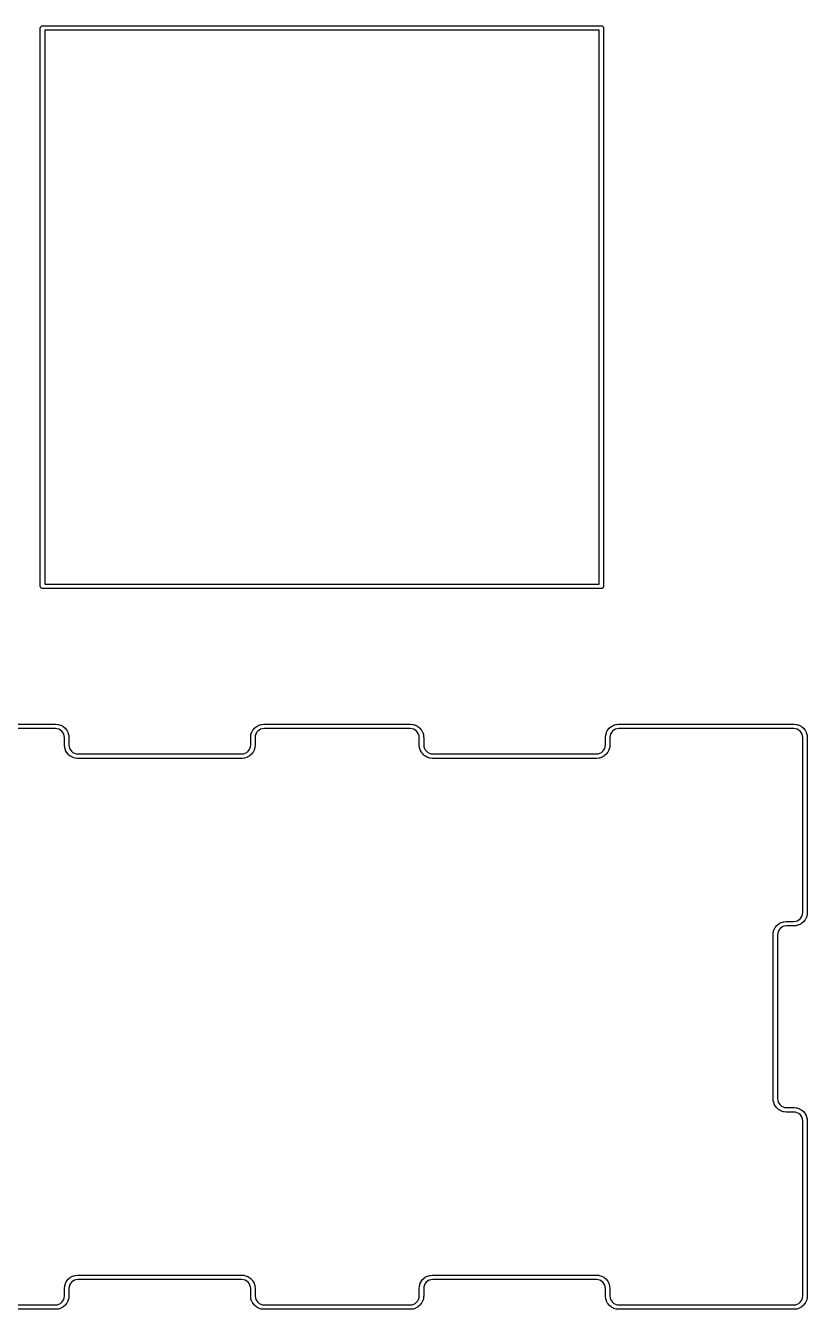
# Model space of a CAD drawing. Extents: x 25 to 394, y -191 to -72.
# Drawn here: x 336.6 to 357.59, y -131.68 to -97.19 of the extents above; entities that cross this region are included whole.
import ezdxf

# ---------------------------------------------------------------- set-up
doc = ezdxf.new("R2010")
doc.units = 0
doc.layers.add('BLACK', color=7, linetype='CONTINUOUS')

msp = doc.modelspace()

# ---------------------------------------------------------------- linework, layer by layer
at = {"layer": 'BLACK', "linetype": 'CONTINUOUS'}
for p, q in [((336.995, -97.2541), (336.996, -97.2423)), ((336.996, -97.2423), (337, -97.231)), ((337, -97.231), (337.005, -97.2206)), ((337.005, -97.2206), (337.013, -97.2114)), ((337.013, -97.2114), (337.022, -97.2039)), ((337.022, -97.2039), (337.032, -97.1984)), ((337.032, -97.1984), (337.044, -97.1949)), ((337.044, -97.1949), (337.053, -97.1941)), ((337.053, -97.1941), (337.055, -97.1938)), ((337.055, -97.1938), (337.058, -97.1941)), ((337.058, -97.1941), (352.054, -97.1941)), ((352.054, -97.1941), (352.057, -97.1938)), ((352.057, -97.1938), (352.06, -97.1941)), ((352.06, -97.1941), (352.06, -97.1941)), ((352.06, -97.1941), (352.068, -97.1949)), ((352.068, -97.1949), (352.08, -97.1984)), ((352.08, -97.1984), (352.09, -97.2039)), ((352.09, -97.2039), (352.099, -97.2114)), ((352.099, -97.2114), (352.107, -97.2206)), ((352.107, -97.2206), (352.112, -97.231)), ((352.112, -97.231), (352.116, -97.2423)), ((352.116, -97.2423), (352.117, -97.2541)), ((336.995, -97.257), (336.995, -97.2541)), ((336.995, -112.252), (336.995, -97.257)), ((337.115, -97.3141), (337.115, -112.195)), ((351.997, -97.3141), (337.115, -97.3141)), ((351.997, -112.195), (351.997, -97.3141)), ((352.117, -97.2541), (352.117, -97.257)), ((352.117, -97.257), (352.117, -112.252)), ((336.995, -112.255), (336.995, -112.252)), ((336.996, -112.267), (336.995, -112.255)), ((337, -112.278), (336.996, -112.267)), ((337.005, -112.289), (337, -112.278)), ((337.013, -112.298), (337.005, -112.289)), ((337.022, -112.305), (337.013, -112.298)), ((337.032, -112.311), (337.022, -112.305)), ((337.044, -112.314), (337.032, -112.311)), ((337.053, -112.315), (337.044, -112.314)), ((337.055, -112.316), (337.053, -112.315)), ((337.053, -112.315), (337.053, -112.315)), ((337.058, -112.315), (337.055, -112.316)), ((352.054, -112.315), (337.058, -112.315)), ((337.115, -112.195), (351.997, -112.195)), ((352.057, -112.316), (352.054, -112.315)), ((352.068, -112.314), (352.057, -112.316)), ((352.08, -112.311), (352.068, -112.314)), ((352.09, -112.305), (352.08, -112.311)), ((352.099, -112.298), (352.09, -112.305)), ((352.107, -112.289), (352.099, -112.298)), ((352.112, -112.278), (352.107, -112.289)), ((352.116, -112.267), (352.112, -112.278)), ((352.117, -112.258), (352.116, -112.267)), ((352.117, -112.252), (352.117, -112.255)), ((352.117, -112.255), (352.117, -112.258)), ((333.475, -115.957), (337.405, -115.957)), ((337.4, -116.077), (333.479, -116.077)), ((337.449, -116.082), (337.4, -116.077)), ((337.405, -115.957), (337.408, -115.958)), ((337.408, -115.958), (337.408, -115.958)), ((337.408, -115.958), (337.467, -115.963)), ((337.494, -116.096), (337.449, -116.082)), ((337.467, -115.963), (337.467, -115.963)), ((337.467, -115.963), (337.473, -115.965)), ((337.473, -115.965), (337.478, -115.966)), ((337.478, -115.966), (337.534, -115.983)), ((337.535, -116.118), (337.494, -116.096)), ((337.534, -115.983), (337.535, -115.983)), ((337.535, -115.983), (337.54, -115.985)), ((337.571, -116.147), (337.535, -116.118)), ((337.54, -115.985), (337.545, -115.987)), ((337.545, -115.987), (337.597, -116.015)), ((337.601, -116.183), (337.571, -116.147)), ((337.597, -116.015), (337.597, -116.015)), ((337.597, -116.015), (337.597, -116.015)), ((337.597, -116.015), (337.602, -116.018)), ((337.624, -116.224), (337.601, -116.183)), ((337.602, -116.018), (337.606, -116.021)), ((337.606, -116.021), (337.652, -116.058)), ((337.652, -116.058), (337.652, -116.059)), ((337.652, -116.059), (337.656, -116.062)), ((337.656, -116.062), (337.66, -116.066)), ((337.66, -116.066), (337.697, -116.111)), ((337.697, -116.111), (337.698, -116.112)), ((337.698, -116.112), (337.701, -116.117)), ((337.701, -116.117), (337.704, -116.121)), ((337.704, -116.121), (337.732, -116.173)), ((337.732, -116.173), (337.732, -116.173)), ((337.732, -116.173), (337.734, -116.178)), ((337.734, -116.178), (337.736, -116.183)), ((337.736, -116.183), (337.754, -116.239)), ((342.651, -116.242), (342.668, -116.186)), ((342.668, -116.185), (342.67, -116.18)), ((342.668, -116.186), (342.668, -116.185)), ((342.67, -116.18), (342.672, -116.175)), ((342.672, -116.175), (342.7, -116.123)), ((342.7, -116.122), (342.703, -116.118)), ((342.7, -116.123), (342.7, -116.122)), ((342.703, -116.118), (342.706, -116.113)), ((342.706, -116.113), (342.743, -116.068)), ((342.743, -116.068), (342.744, -116.067)), ((342.744, -116.067), (342.748, -116.064)), ((342.748, -116.064), (342.751, -116.06)), ((342.751, -116.06), (342.797, -116.022)), ((342.803, -116.185), (342.781, -116.226)), ((342.797, -116.022), (342.802, -116.019)), ((342.797, -116.022), (342.797, -116.022)), ((342.802, -116.019), (342.806, -116.016)), ((342.832, -116.148), (342.803, -116.185)), ((342.806, -116.016), (342.858, -115.988)), ((342.868, -116.119), (342.832, -116.148)), ((342.858, -115.988), (342.863, -115.986)), ((342.858, -115.988), (342.858, -115.988)), ((342.863, -115.986), (342.869, -115.984)), ((342.91, -116.096), (342.868, -116.119)), ((342.869, -115.984), (342.924, -115.966)), ((342.954, -116.083), (342.91, -116.096)), ((342.924, -115.966), (342.925, -115.966)), ((342.925, -115.966), (342.931, -115.965)), ((342.931, -115.965), (342.936, -115.964)), ((342.936, -115.964), (342.994, -115.958)), ((343.004, -116.077), (342.954, -116.083)), ((342.994, -115.958), (342.995, -115.958)), ((342.995, -115.958), (342.997, -115.958)), ((342.997, -115.958), (343, -115.957)), ((343, -115.957), (346.93, -115.957)), ((346.925, -116.077), (343.004, -116.077)), ((346.974, -116.082), (346.925, -116.077)), ((346.93, -115.957), (346.933, -115.958)), ((346.933, -115.958), (346.933, -115.958)), ((346.933, -115.958), (346.992, -115.963)), ((347.019, -116.096), (346.974, -116.082)), ((346.992, -115.963), (346.992, -115.963)), ((346.992, -115.963), (346.998, -115.965)), ((346.998, -115.965), (347.003, -115.966)), ((347.003, -115.966), (347.059, -115.983)), ((347.06, -116.118), (347.019, -116.096)), ((347.059, -115.983), (347.06, -115.983)), ((347.06, -115.983), (347.065, -115.985)), ((347.096, -116.147), (347.06, -116.118)), ((347.065, -115.985), (347.07, -115.987)), ((347.07, -115.987), (347.122, -116.015)), ((347.126, -116.183), (347.096, -116.147)), ((347.122, -116.015), (347.122, -116.015)), ((347.122, -116.015), (347.122, -116.015)), ((347.122, -116.015), (347.127, -116.018)), ((347.149, -116.224), (347.126, -116.183)), ((347.127, -116.018), (347.131, -116.021)), ((347.131, -116.021), (347.177, -116.058)), ((347.177, -116.058), (347.177, -116.059)), ((347.177, -116.059), (347.181, -116.062)), ((347.181, -116.062), (347.185, -116.066)), ((347.185, -116.066), (347.222, -116.111)), ((347.222, -116.111), (347.223, -116.112)), ((347.223, -116.112), (347.226, -116.117)), ((347.226, -116.117), (347.229, -116.121)), ((347.229, -116.121), (347.257, -116.173)), ((347.257, -116.173), (347.257, -116.173)), ((347.257, -116.173), (347.259, -116.178)), ((347.259, -116.178), (347.261, -116.183)), ((347.261, -116.183), (347.279, -116.239)), ((352.176, -116.242), (352.193, -116.186)), ((352.193, -116.185), (352.195, -116.18)), ((352.193, -116.186), (352.193, -116.185)), ((352.195, -116.18), (352.197, -116.175)), ((352.197, -116.175), (352.225, -116.123)), ((352.225, -116.122), (352.228, -116.118)), ((352.225, -116.123), (352.225, -116.122)), ((352.228, -116.118), (352.231, -116.113)), ((352.231, -116.113), (352.268, -116.068)), ((352.268, -116.068), (352.269, -116.067)), ((352.269, -116.067), (352.273, -116.064)), ((352.273, -116.064), (352.276, -116.06)), ((352.276, -116.06), (352.322, -116.022)), ((352.328, -116.185), (352.306, -116.226)), ((352.322, -116.022), (352.327, -116.019)), ((352.322, -116.022), (352.322, -116.022)), ((352.327, -116.019), (352.331, -116.016)), ((352.357, -116.148), (352.328, -116.185)), ((352.331, -116.016), (352.383, -115.988)), ((352.393, -116.119), (352.357, -116.148)), ((352.383, -115.988), (352.388, -115.986)), ((352.383, -115.988), (352.383, -115.988)), ((352.388, -115.986), (352.394, -115.984)), ((352.435, -116.096), (352.393, -116.119)), ((352.394, -115.984), (352.449, -115.966)), ((352.479, -116.083), (352.435, -116.096)), ((352.449, -115.966), (352.45, -115.966)), ((352.45, -115.966), (352.456, -115.965)), ((352.456, -115.965), (352.461, -115.964)), ((352.461, -115.964), (352.519, -115.958)), ((352.529, -116.077), (352.479, -116.083)), ((352.519, -115.958), (352.52, -115.958)), ((352.52, -115.958), (352.522, -115.958)), ((352.522, -115.958), (352.525, -115.957)), ((352.525, -115.957), (357.23, -115.957)), ((357.225, -116.077), (352.529, -116.077)), ((357.274, -116.082), (357.225, -116.077)), ((357.23, -115.957), (357.233, -115.958)), ((357.233, -115.958), (357.233, -115.958)), ((357.233, -115.958), (357.292, -115.963)), ((357.319, -116.096), (357.274, -116.082)), ((357.292, -115.963), (357.292, -115.963)), ((357.292, -115.963), (357.298, -115.965)), ((357.298, -115.965), (357.303, -115.966)), ((357.303, -115.966), (357.359, -115.983)), ((357.36, -116.118), (357.319, -116.096)), ((357.359, -115.983), (357.36, -115.983)), ((357.36, -115.983), (357.365, -115.985)), ((357.396, -116.147), (357.36, -116.118)), ((357.365, -115.985), (357.37, -115.987)), ((357.37, -115.987), (357.422, -116.015)), ((357.426, -116.183), (357.396, -116.147)), ((357.422, -116.015), (357.422, -116.015)), ((357.422, -116.015), (357.422, -116.015)), ((357.422, -116.015), (357.427, -116.018)), ((357.449, -116.224), (357.426, -116.183)), ((357.427, -116.018), (357.431, -116.021)), ((357.431, -116.021), (357.477, -116.058)), ((357.477, -116.058), (357.477, -116.059)), ((357.477, -116.059), (357.481, -116.062)), ((357.481, -116.062), (357.485, -116.066)), ((357.485, -116.066), (357.522, -116.111)), ((357.522, -116.111), (357.523, -116.112)), ((357.523, -116.112), (357.526, -116.117)), ((357.526, -116.117), (357.529, -116.121)), ((357.529, -116.121), (357.557, -116.173)), ((357.557, -116.173), (357.557, -116.173)), ((357.557, -116.173), (357.559, -116.178)), ((357.559, -116.178), (357.561, -116.183)), ((357.561, -116.183), (357.579, -116.239)), ((337.637, -116.269), (337.624, -116.224)), ((337.643, -116.318), (337.637, -116.269)), ((337.643, -116.517), (337.643, -116.318)), ((337.643, -116.518), (337.643, -116.517)), ((337.643, -116.52), (337.643, -116.518)), ((337.643, -116.518), (337.643, -116.518)), ((337.643, -116.523), (337.643, -116.52)), ((337.643, -116.525), (337.643, -116.523)), ((337.643, -116.526), (337.643, -116.525)), ((337.649, -116.584), (337.643, -116.526)), ((337.754, -116.239), (337.754, -116.24)), ((337.754, -116.24), (337.755, -116.245)), ((337.755, -116.245), (337.756, -116.251)), ((337.756, -116.251), (337.762, -116.309)), ((337.762, -116.309), (337.762, -116.31)), ((337.762, -116.31), (337.762, -116.312)), ((337.762, -116.312), (337.763, -116.314)), ((337.763, -116.314), (337.763, -116.516)), ((337.763, -116.516), (337.768, -116.566)), ((342.638, -116.564), (342.643, -116.514)), ((342.643, -116.312), (342.649, -116.253)), ((342.643, -116.314), (342.643, -116.312)), ((342.643, -116.312), (342.643, -116.312)), ((342.643, -116.514), (342.643, -116.314)), ((342.649, -116.252), (342.65, -116.247)), ((342.649, -116.253), (342.649, -116.252)), ((342.65, -116.247), (342.651, -116.242)), ((342.762, -116.523), (342.757, -116.582)), ((342.763, -116.52), (342.762, -116.523)), ((342.762, -116.523), (342.762, -116.523)), ((342.767, -116.271), (342.763, -116.32)), ((342.763, -116.32), (342.763, -116.52)), ((342.781, -116.226), (342.767, -116.271)), ((347.162, -116.269), (347.149, -116.224)), ((347.168, -116.318), (347.162, -116.269)), ((347.168, -116.517), (347.168, -116.318)), ((347.168, -116.518), (347.168, -116.517)), ((347.168, -116.52), (347.168, -116.518)), ((347.168, -116.518), (347.168, -116.518)), ((347.168, -116.523), (347.168, -116.52)), ((347.168, -116.525), (347.168, -116.523)), ((347.168, -116.526), (347.168, -116.525)), ((347.174, -116.584), (347.168, -116.526)), ((347.279, -116.239), (347.279, -116.24)), ((347.279, -116.24), (347.28, -116.245)), ((347.28, -116.245), (347.281, -116.251)), ((347.281, -116.251), (347.287, -116.309)), ((347.287, -116.309), (347.287, -116.31)), ((347.287, -116.31), (347.287, -116.312)), ((347.287, -116.312), (347.288, -116.314)), ((347.288, -116.314), (347.288, -116.516)), ((347.288, -116.516), (347.293, -116.566)), ((352.163, -116.564), (352.168, -116.514)), ((352.168, -116.312), (352.174, -116.253)), ((352.168, -116.314), (352.168, -116.312)), ((352.168, -116.312), (352.168, -116.312)), ((352.168, -116.514), (352.168, -116.314)), ((352.174, -116.252), (352.175, -116.247)), ((352.174, -116.253), (352.174, -116.252)), ((352.175, -116.247), (352.176, -116.242)), ((352.287, -116.523), (352.282, -116.582)), ((352.288, -116.52), (352.287, -116.523)), ((352.287, -116.523), (352.287, -116.523)), ((352.292, -116.271), (352.288, -116.32)), ((352.288, -116.32), (352.288, -116.52)), ((352.306, -116.226), (352.292, -116.271)), ((357.462, -116.269), (357.449, -116.224)), ((357.468, -116.319), (357.462, -116.269)), ((357.468, -118.12), (357.468, -116.319)), ((357.579, -116.239), (357.579, -116.24)), ((357.579, -116.24), (357.58, -116.245)), ((357.58, -116.245), (357.581, -116.251)), ((357.581, -116.251), (357.587, -116.309)), ((357.587, -116.309), (357.587, -116.31)), ((357.587, -116.31), (357.587, -116.312)), ((357.587, -116.312), (357.588, -116.314)), ((357.588, -116.314), (357.588, -121.02)), ((337.65, -116.589), (337.649, -116.584)), ((337.651, -116.595), (337.65, -116.589)), ((337.669, -116.651), (337.651, -116.595)), ((337.651, -116.595), (337.651, -116.595)), ((337.671, -116.656), (337.669, -116.651)), ((337.673, -116.661), (337.671, -116.656)), ((337.673, -116.662), (337.673, -116.661)), ((337.701, -116.714), (337.673, -116.662)), ((337.704, -116.718), (337.701, -116.714)), ((337.707, -116.723), (337.704, -116.718)), ((337.708, -116.723), (337.707, -116.723)), ((337.745, -116.768), (337.708, -116.723)), ((337.749, -116.772), (337.745, -116.768)), ((337.753, -116.776), (337.749, -116.772)), ((337.753, -116.777), (337.753, -116.776)), ((337.799, -116.814), (337.753, -116.777)), ((337.768, -116.566), (337.782, -116.61)), ((337.782, -116.61), (337.804, -116.651)), ((337.803, -116.817), (337.799, -116.814)), ((337.808, -116.82), (337.803, -116.817)), ((337.804, -116.651), (337.834, -116.687)), ((337.86, -116.848), (337.808, -116.82)), ((337.808, -116.82), (337.808, -116.82)), ((337.834, -116.687), (337.87, -116.717)), ((337.865, -116.85), (337.86, -116.848)), ((337.87, -116.852), (337.865, -116.85)), ((337.87, -116.717), (337.911, -116.739)), ((337.871, -116.852), (337.87, -116.852)), ((337.927, -116.869), (337.871, -116.852)), ((337.911, -116.739), (337.956, -116.753)), ((337.932, -116.87), (337.927, -116.869)), ((337.938, -116.871), (337.932, -116.87)), ((337.997, -116.877), (337.938, -116.871)), ((337.938, -116.871), (337.938, -116.871)), ((337.956, -116.753), (338.005, -116.757)), ((338, -116.877), (337.997, -116.877)), ((337.997, -116.877), (337.997, -116.877)), ((342.405, -116.877), (338, -116.877)), ((338.005, -116.757), (342.401, -116.757)), ((342.401, -116.757), (342.451, -116.752)), ((342.408, -116.877), (342.405, -116.877)), ((342.41, -116.877), (342.408, -116.877)), ((342.411, -116.877), (342.41, -116.877)), ((342.469, -116.871), (342.411, -116.877)), ((342.451, -116.752), (342.495, -116.738)), ((342.474, -116.87), (342.469, -116.871)), ((342.48, -116.869), (342.474, -116.87)), ((342.481, -116.869), (342.48, -116.869)), ((342.537, -116.851), (342.481, -116.869)), ((342.495, -116.738), (342.537, -116.716)), ((342.537, -116.716), (342.573, -116.686)), ((342.542, -116.849), (342.537, -116.851)), ((342.547, -116.847), (342.542, -116.849)), ((342.599, -116.819), (342.547, -116.847)), ((342.547, -116.847), (342.547, -116.847)), ((342.573, -116.686), (342.602, -116.65)), ((342.603, -116.816), (342.599, -116.819)), ((342.602, -116.65), (342.624, -116.609)), ((342.608, -116.813), (342.603, -116.816)), ((342.609, -116.812), (342.608, -116.813)), ((342.654, -116.775), (342.609, -116.812)), ((342.624, -116.609), (342.638, -116.564)), ((342.657, -116.771), (342.654, -116.775)), ((342.661, -116.767), (342.657, -116.771)), ((342.662, -116.767), (342.661, -116.767)), ((342.699, -116.721), (342.662, -116.767)), ((342.702, -116.717), (342.699, -116.721)), ((342.705, -116.712), (342.702, -116.717)), ((342.733, -116.66), (342.705, -116.712)), ((342.705, -116.712), (342.705, -116.712)), ((342.735, -116.655), (342.733, -116.66)), ((342.737, -116.65), (342.735, -116.655)), ((342.754, -116.593), (342.737, -116.649)), ((342.737, -116.649), (342.737, -116.65)), ((342.755, -116.588), (342.754, -116.593)), ((342.756, -116.582), (342.755, -116.588)), ((342.757, -116.582), (342.756, -116.582)), ((347.175, -116.589), (347.174, -116.584)), ((347.176, -116.595), (347.175, -116.589)), ((347.194, -116.651), (347.176, -116.595)), ((347.176, -116.595), (347.176, -116.595)), ((347.196, -116.656), (347.194, -116.651)), ((347.198, -116.661), (347.196, -116.656)), ((347.198, -116.662), (347.198, -116.661)), ((347.226, -116.714), (347.198, -116.662)), ((347.229, -116.718), (347.226, -116.714)), ((347.232, -116.723), (347.229, -116.718)), ((347.233, -116.723), (347.232, -116.723)), ((347.27, -116.768), (347.233, -116.723)), ((347.274, -116.772), (347.27, -116.768)), ((347.278, -116.776), (347.274, -116.772)), ((347.278, -116.777), (347.278, -116.776)), ((347.324, -116.814), (347.278, -116.777)), ((347.293, -116.566), (347.307, -116.61)), ((347.307, -116.61), (347.329, -116.651)), ((347.328, -116.817), (347.324, -116.814)), ((347.333, -116.82), (347.328, -116.817)), ((347.329, -116.651), (347.359, -116.687)), ((347.385, -116.848), (347.333, -116.82)), ((347.333, -116.82), (347.333, -116.82)), ((347.359, -116.687), (347.395, -116.717)), ((347.39, -116.85), (347.385, -116.848)), ((347.395, -116.852), (347.39, -116.85)), ((347.395, -116.717), (347.436, -116.739)), ((347.396, -116.852), (347.395, -116.852)), ((347.452, -116.869), (347.396, -116.852)), ((347.436, -116.739), (347.481, -116.753)), ((347.457, -116.87), (347.452, -116.869)), ((347.463, -116.871), (347.457, -116.87)), ((347.522, -116.877), (347.463, -116.871)), ((347.463, -116.871), (347.463, -116.871)), ((347.481, -116.753), (347.53, -116.757)), ((347.525, -116.877), (347.522, -116.877)), ((347.522, -116.877), (347.522, -116.877)), ((351.93, -116.877), (347.525, -116.877)), ((347.53, -116.757), (351.926, -116.757)), ((351.926, -116.757), (351.976, -116.752)), ((351.933, -116.877), (351.93, -116.877)), ((351.935, -116.877), (351.933, -116.877)), ((351.936, -116.877), (351.935, -116.877)), ((351.994, -116.871), (351.936, -116.877)), ((351.976, -116.752), (352.02, -116.738)), ((351.999, -116.87), (351.994, -116.871)), ((352.005, -116.869), (351.999, -116.87)), ((352.006, -116.869), (352.005, -116.869)), ((352.062, -116.851), (352.006, -116.869)), ((352.02, -116.738), (352.062, -116.716)), ((352.062, -116.716), (352.098, -116.686)), ((352.067, -116.849), (352.062, -116.851)), ((352.072, -116.847), (352.067, -116.849)), ((352.124, -116.819), (352.072, -116.847)), ((352.072, -116.847), (352.072, -116.847)), ((352.098, -116.686), (352.127, -116.65)), ((352.128, -116.816), (352.124, -116.819)), ((352.127, -116.65), (352.149, -116.609)), ((352.133, -116.813), (352.128, -116.816)), ((352.134, -116.812), (352.133, -116.813)), ((352.179, -116.775), (352.134, -116.812)), ((352.149, -116.609), (352.163, -116.564)), ((352.182, -116.771), (352.179, -116.775)), ((352.186, -116.767), (352.182, -116.771)), ((352.187, -116.767), (352.186, -116.767)), ((352.224, -116.721), (352.187, -116.767)), ((352.227, -116.717), (352.224, -116.721)), ((352.23, -116.712), (352.227, -116.717)), ((352.258, -116.66), (352.23, -116.712)), ((352.23, -116.712), (352.23, -116.712)), ((352.26, -116.655), (352.258, -116.66)), ((352.262, -116.65), (352.26, -116.655)), ((352.279, -116.593), (352.262, -116.649)), ((352.262, -116.649), (352.262, -116.65)), ((352.28, -116.588), (352.279, -116.593)), ((352.281, -116.582), (352.28, -116.588)), ((352.282, -116.582), (352.281, -116.582)), ((357.468, -121.014), (357.468, -118.12)), ((357.468, -118.12), (357.468, -118.12)), ((357.463, -121.064), (357.468, -121.014)), ((357.587, -121.023), (357.582, -121.082)), ((357.588, -121.02), (357.587, -121.023)), ((357.587, -121.023), (357.587, -121.023)), ((356.731, -121.413), (356.768, -121.368)), ((356.768, -121.368), (356.769, -121.367)), ((356.769, -121.367), (356.773, -121.364)), ((356.773, -121.364), (356.776, -121.36)), ((356.776, -121.36), (356.822, -121.322)), ((356.822, -121.322), (356.827, -121.319)), ((356.822, -121.322), (356.822, -121.322)), ((356.827, -121.319), (356.831, -121.316)), ((356.831, -121.316), (356.883, -121.288)), ((356.883, -121.288), (356.888, -121.286)), ((356.883, -121.288), (356.883, -121.288)), ((356.888, -121.286), (356.894, -121.284)), ((356.894, -121.284), (356.949, -121.266)), ((356.949, -121.266), (356.95, -121.266)), ((356.95, -121.266), (356.956, -121.265)), ((356.956, -121.265), (356.961, -121.264)), ((356.961, -121.264), (357.019, -121.258)), ((357.029, -121.377), (356.979, -121.383)), ((357.019, -121.258), (357.02, -121.258)), ((357.02, -121.258), (357.022, -121.258)), ((357.022, -121.258), (357.025, -121.257)), ((357.025, -121.257), (357.226, -121.257)), ((357.23, -121.377), (357.029, -121.377)), ((357.226, -121.257), (357.276, -121.252)), ((357.233, -121.377), (357.23, -121.377)), ((357.235, -121.377), (357.233, -121.377)), ((357.236, -121.377), (357.235, -121.377)), ((357.294, -121.371), (357.236, -121.377)), ((357.276, -121.252), (357.32, -121.238)), ((357.299, -121.37), (357.294, -121.371)), ((357.305, -121.369), (357.299, -121.37)), ((357.306, -121.369), (357.305, -121.369)), ((357.362, -121.351), (357.306, -121.369)), ((357.32, -121.238), (357.362, -121.216)), ((357.362, -121.216), (357.398, -121.186)), ((357.367, -121.349), (357.362, -121.351)), ((357.372, -121.347), (357.367, -121.349)), ((357.424, -121.319), (357.372, -121.347)), ((357.372, -121.347), (357.372, -121.347)), ((357.398, -121.186), (357.427, -121.15)), ((357.428, -121.316), (357.424, -121.319)), ((357.427, -121.15), (357.449, -121.109)), ((357.433, -121.313), (357.428, -121.316)), ((357.434, -121.312), (357.433, -121.313)), ((357.479, -121.275), (357.434, -121.312)), ((357.449, -121.109), (357.463, -121.064)), ((357.482, -121.271), (357.479, -121.275)), ((357.486, -121.267), (357.482, -121.271)), ((357.487, -121.267), (357.486, -121.267)), ((357.524, -121.221), (357.487, -121.267)), ((357.527, -121.217), (357.524, -121.221)), ((357.53, -121.212), (357.527, -121.217)), ((357.558, -121.16), (357.53, -121.212)), ((357.53, -121.212), (357.53, -121.212)), ((357.56, -121.155), (357.558, -121.16)), ((357.562, -121.15), (357.56, -121.155)), ((357.579, -121.093), (357.562, -121.149)), ((357.562, -121.149), (357.562, -121.15)), ((357.58, -121.088), (357.579, -121.093)), ((357.581, -121.082), (357.58, -121.088)), ((357.582, -121.082), (357.581, -121.082)), ((356.668, -121.612), (356.674, -121.553)), ((356.668, -121.614), (356.668, -121.612)), ((356.668, -121.612), (356.668, -121.612)), ((356.668, -126.017), (356.668, -121.614)), ((356.674, -121.552), (356.675, -121.547)), ((356.674, -121.553), (356.674, -121.552)), ((356.675, -121.547), (356.676, -121.542)), ((356.676, -121.542), (356.693, -121.486)), ((356.693, -121.485), (356.695, -121.48)), ((356.693, -121.486), (356.693, -121.485)), ((356.695, -121.48), (356.697, -121.475)), ((356.697, -121.475), (356.725, -121.423)), ((356.725, -121.422), (356.728, -121.418)), ((356.725, -121.423), (356.725, -121.422)), ((356.728, -121.418), (356.731, -121.413)), ((356.792, -121.571), (356.788, -121.62)), ((356.788, -121.62), (356.788, -126.016)), ((356.806, -121.526), (356.792, -121.571)), ((356.828, -121.485), (356.806, -121.526)), ((356.857, -121.448), (356.828, -121.485)), ((356.893, -121.419), (356.857, -121.448)), ((356.935, -121.396), (356.893, -121.419)), ((356.979, -121.383), (356.935, -121.396)), ((356.668, -126.018), (356.668, -126.017)), ((356.668, -126.02), (356.668, -126.018)), ((356.668, -126.018), (356.668, -126.018)), ((356.668, -126.023), (356.668, -126.02)), ((356.668, -126.025), (356.668, -126.023)), ((356.668, -126.026), (356.668, -126.025)), ((356.674, -126.084), (356.668, -126.026)), ((356.675, -126.089), (356.674, -126.084)), ((356.676, -126.095), (356.675, -126.089)), ((356.694, -126.151), (356.676, -126.095)), ((356.676, -126.095), (356.676, -126.095)), ((356.696, -126.156), (356.694, -126.151)), ((356.698, -126.161), (356.696, -126.156)), ((356.698, -126.162), (356.698, -126.161)), ((356.726, -126.214), (356.698, -126.162)), ((356.788, -126.016), (356.793, -126.066)), ((356.793, -126.066), (356.807, -126.11)), ((356.807, -126.11), (356.829, -126.151)), ((356.829, -126.151), (356.859, -126.187)), ((356.859, -126.187), (356.895, -126.217)), ((356.729, -126.218), (356.726, -126.214)), ((356.732, -126.223), (356.729, -126.218)), ((356.733, -126.223), (356.732, -126.223)), ((356.77, -126.268), (356.733, -126.223)), ((356.774, -126.272), (356.77, -126.268)), ((356.778, -126.276), (356.774, -126.272)), ((356.778, -126.277), (356.778, -126.276)), ((356.824, -126.314), (356.778, -126.277)), ((356.828, -126.317), (356.824, -126.314)), ((356.833, -126.32), (356.828, -126.317)), ((356.885, -126.348), (356.833, -126.32)), ((356.833, -126.32), (356.833, -126.32)), ((356.89, -126.35), (356.885, -126.348)), ((356.895, -126.352), (356.89, -126.35)), ((356.895, -126.217), (356.936, -126.239)), ((356.896, -126.352), (356.895, -126.352)), ((356.952, -126.369), (356.896, -126.352)), ((356.936, -126.239), (356.981, -126.253)), ((356.957, -126.37), (356.952, -126.369)), ((356.963, -126.371), (356.957, -126.37)), ((357.022, -126.377), (356.963, -126.371)), ((356.963, -126.371), (356.963, -126.371)), ((356.981, -126.253), (357.03, -126.257)), ((357.025, -126.377), (357.022, -126.377)), ((357.022, -126.377), (357.022, -126.377)), ((357.225, -126.377), (357.025, -126.377)), ((357.03, -126.257), (357.23, -126.257)), ((357.274, -126.382), (357.225, -126.377)), ((357.23, -126.257), (357.233, -126.258)), ((357.233, -126.258), (357.233, -126.258)), ((357.233, -126.258), (357.292, -126.263)), ((357.319, -126.396), (357.274, -126.382)), ((357.292, -126.263), (357.292, -126.263)), ((357.292, -126.263), (357.298, -126.265)), ((357.298, -126.265), (357.303, -126.266)), ((357.303, -126.266), (357.359, -126.283)), ((357.36, -126.418), (357.319, -126.396)), ((357.359, -126.283), (357.36, -126.283)), ((357.36, -126.283), (357.365, -126.285)), ((357.396, -126.447), (357.36, -126.418)), ((357.365, -126.285), (357.37, -126.287)), ((357.37, -126.287), (357.422, -126.315)), ((357.426, -126.483), (357.396, -126.447)), ((357.422, -126.315), (357.422, -126.315)), ((357.422, -126.315), (357.422, -126.315)), ((357.422, -126.315), (357.427, -126.318)), ((357.449, -126.524), (357.426, -126.483)), ((357.427, -126.318), (357.431, -126.321)), ((357.431, -126.321), (357.477, -126.358)), ((357.462, -126.569), (357.449, -126.524)), ((357.477, -126.358), (357.477, -126.359)), ((357.477, -126.359), (357.481, -126.362)), ((357.481, -126.362), (357.485, -126.366)), ((357.485, -126.366), (357.522, -126.411)), ((357.522, -126.411), (357.523, -126.412)), ((357.523, -126.412), (357.526, -126.417)), ((357.526, -126.417), (357.529, -126.421)), ((357.529, -126.421), (357.557, -126.473)), ((357.557, -126.473), (357.557, -126.473)), ((357.557, -126.473), (357.559, -126.478)), ((357.559, -126.478), (357.561, -126.483)), ((357.561, -126.483), (357.579, -126.539)), ((357.579, -126.539), (357.579, -126.54)), ((357.579, -126.54), (357.58, -126.545)), ((357.58, -126.545), (357.581, -126.551)), ((357.581, -126.551), (357.587, -126.609)), ((357.468, -126.618), (357.462, -126.569)), ((357.468, -129.514), (357.468, -126.618)), ((357.587, -126.609), (357.587, -126.61)), ((357.587, -126.61), (357.587, -126.612)), ((357.587, -126.612), (357.588, -126.614)), ((357.588, -126.614), (357.588, -131.32)), ((357.468, -131.314), (357.468, -129.514)), ((357.468, -129.514), (357.468, -129.514)), ((337.651, -131.042), (337.668, -130.986)), ((337.668, -130.985), (337.67, -130.98)), ((337.668, -130.986), (337.668, -130.985)), ((337.67, -130.98), (337.672, -130.975)), ((337.672, -130.975), (337.7, -130.923)), ((337.7, -130.922), (337.703, -130.918)), ((337.7, -130.923), (337.7, -130.922)), ((337.703, -130.918), (337.706, -130.913)), ((337.706, -130.913), (337.743, -130.868)), ((337.743, -130.868), (337.744, -130.867)), ((337.744, -130.867), (337.748, -130.864)), ((337.748, -130.864), (337.751, -130.86)), ((337.751, -130.86), (337.797, -130.822)), ((337.781, -131.026), (337.767, -131.071)), ((337.803, -130.985), (337.781, -131.026)), ((337.797, -130.822), (337.802, -130.819)), ((337.797, -130.822), (337.797, -130.822)), ((337.802, -130.819), (337.806, -130.816)), ((337.832, -130.948), (337.803, -130.985)), ((337.806, -130.816), (337.858, -130.788)), ((337.868, -130.919), (337.832, -130.948)), ((337.858, -130.788), (337.863, -130.786)), ((337.858, -130.788), (337.858, -130.788)), ((337.863, -130.786), (337.869, -130.784)), ((337.91, -130.896), (337.868, -130.919)), ((337.869, -130.784), (337.924, -130.766)), ((337.954, -130.883), (337.91, -130.896)), ((337.924, -130.766), (337.925, -130.766)), ((337.925, -130.766), (337.931, -130.765)), ((337.931, -130.765), (337.936, -130.764)), ((337.936, -130.764), (337.994, -130.758)), ((338.004, -130.877), (337.954, -130.883)), ((337.994, -130.758), (337.995, -130.758)), ((337.995, -130.758), (337.997, -130.758)), ((337.997, -130.758), (338, -130.757)), ((338, -130.757), (342.405, -130.757)), ((342.4, -130.877), (338.004, -130.877)), ((342.449, -130.882), (342.4, -130.877)), ((342.405, -130.757), (342.408, -130.758)), ((342.408, -130.758), (342.408, -130.758)), ((342.408, -130.758), (342.467, -130.763)), ((342.494, -130.896), (342.449, -130.882)), ((342.467, -130.763), (342.467, -130.763)), ((342.467, -130.763), (342.473, -130.765)), ((342.473, -130.765), (342.478, -130.766)), ((342.478, -130.766), (342.534, -130.783)), ((342.535, -130.918), (342.494, -130.896)), ((342.534, -130.783), (342.535, -130.783)), ((342.535, -130.783), (342.54, -130.785)), ((342.571, -130.947), (342.535, -130.918)), ((342.54, -130.785), (342.545, -130.787)), ((342.545, -130.787), (342.597, -130.815)), ((342.601, -130.983), (342.571, -130.947)), ((342.597, -130.815), (342.597, -130.815)), ((342.597, -130.815), (342.597, -130.815)), ((342.597, -130.815), (342.602, -130.818)), ((342.624, -131.024), (342.601, -130.983)), ((342.602, -130.818), (342.606, -130.821)), ((342.606, -130.821), (342.652, -130.858)), ((342.637, -131.069), (342.624, -131.024)), ((342.652, -130.858), (342.652, -130.859)), ((342.652, -130.859), (342.656, -130.862)), ((342.656, -130.862), (342.66, -130.866)), ((342.66, -130.866), (342.697, -130.911)), ((342.697, -130.911), (342.698, -130.912)), ((342.698, -130.912), (342.701, -130.917)), ((342.701, -130.917), (342.704, -130.921)), ((342.704, -130.921), (342.732, -130.973)), ((342.732, -130.973), (342.732, -130.973)), ((342.732, -130.973), (342.734, -130.978)), ((342.734, -130.978), (342.736, -130.983)), ((342.736, -130.983), (342.754, -131.039)), ((347.176, -131.042), (347.193, -130.986)), ((347.193, -130.985), (347.195, -130.98)), ((347.193, -130.986), (347.193, -130.985)), ((347.195, -130.98), (347.197, -130.975)), ((347.197, -130.975), (347.225, -130.923)), ((347.225, -130.922), (347.228, -130.918)), ((347.225, -130.923), (347.225, -130.922)), ((347.228, -130.918), (347.231, -130.913)), ((347.231, -130.913), (347.268, -130.868)), ((347.268, -130.868), (347.269, -130.867)), ((347.269, -130.867), (347.273, -130.864)), ((347.273, -130.864), (347.276, -130.86)), ((347.276, -130.86), (347.322, -130.822)), ((347.306, -131.026), (347.292, -131.071)), ((347.328, -130.985), (347.306, -131.026)), ((347.322, -130.822), (347.327, -130.819)), ((347.322, -130.822), (347.322, -130.822)), ((347.327, -130.819), (347.331, -130.816)), ((347.357, -130.948), (347.328, -130.985)), ((347.331, -130.816), (347.383, -130.788)), ((347.393, -130.919), (347.357, -130.948)), ((347.383, -130.788), (347.388, -130.786)), ((347.383, -130.788), (347.383, -130.788)), ((347.388, -130.786), (347.394, -130.784)), ((347.435, -130.896), (347.393, -130.919)), ((347.394, -130.784), (347.449, -130.766)), ((347.479, -130.883), (347.435, -130.896)), ((347.449, -130.766), (347.45, -130.766)), ((347.45, -130.766), (347.456, -130.765)), ((347.456, -130.765), (347.461, -130.764)), ((347.461, -130.764), (347.519, -130.758)), ((347.529, -130.877), (347.479, -130.883)), ((347.519, -130.758), (347.52, -130.758)), ((347.52, -130.758), (347.522, -130.758)), ((347.522, -130.758), (347.525, -130.757)), ((347.525, -130.757), (351.93, -130.757)), ((351.925, -130.877), (347.529, -130.877)), ((351.974, -130.882), (351.925, -130.877)), ((351.93, -130.757), (351.933, -130.758)), ((351.933, -130.758), (351.933, -130.758)), ((351.933, -130.758), (351.992, -130.763)), ((352.019, -130.896), (351.974, -130.882)), ((351.992, -130.763), (351.992, -130.763)), ((351.992, -130.763), (351.998, -130.765)), ((351.998, -130.765), (352.003, -130.766)), ((352.003, -130.766), (352.059, -130.783)), ((352.06, -130.918), (352.019, -130.896)), ((352.059, -130.783), (352.06, -130.783)), ((352.06, -130.783), (352.065, -130.785)), ((352.096, -130.947), (352.06, -130.918)), ((352.065, -130.785), (352.07, -130.787)), ((352.07, -130.787), (352.122, -130.815)), ((352.126, -130.983), (352.096, -130.947)), ((352.122, -130.815), (352.122, -130.815)), ((352.122, -130.815), (352.122, -130.815)), ((352.122, -130.815), (352.127, -130.818)), ((352.149, -131.024), (352.126, -130.983)), ((352.127, -130.818), (352.131, -130.821)), ((352.131, -130.821), (352.177, -130.858)), ((352.162, -131.069), (352.149, -131.024)), ((352.177, -130.858), (352.177, -130.859)), ((352.177, -130.859), (352.181, -130.862)), ((352.181, -130.862), (352.185, -130.866)), ((352.185, -130.866), (352.222, -130.911)), ((352.222, -130.911), (352.223, -130.912)), ((352.223, -130.912), (352.226, -130.917)), ((352.226, -130.917), (352.229, -130.921)), ((352.229, -130.921), (352.257, -130.973)), ((352.257, -130.973), (352.257, -130.973)), ((352.257, -130.973), (352.259, -130.978)), ((352.259, -130.978), (352.261, -130.983)), ((352.261, -130.983), (352.279, -131.039)), ((337.624, -131.409), (337.638, -131.364)), ((337.638, -131.364), (337.643, -131.314)), ((337.643, -131.112), (337.649, -131.053)), ((337.643, -131.114), (337.643, -131.112)), ((337.643, -131.112), (337.643, -131.112)), ((337.643, -131.314), (337.643, -131.114)), ((337.649, -131.052), (337.65, -131.047)), ((337.649, -131.053), (337.649, -131.052)), ((337.65, -131.047), (337.651, -131.042)), ((337.762, -131.323), (337.757, -131.382)), ((337.763, -131.32), (337.762, -131.323)), ((337.762, -131.323), (337.762, -131.323)), ((337.767, -131.071), (337.763, -131.12)), ((337.763, -131.12), (337.763, -131.32)), ((342.643, -131.119), (342.637, -131.069)), ((342.643, -131.32), (342.643, -131.119)), ((342.643, -131.323), (342.643, -131.32)), ((342.643, -131.325), (342.643, -131.323)), ((342.643, -131.326), (342.643, -131.325)), ((342.649, -131.384), (342.643, -131.326)), ((342.754, -131.039), (342.754, -131.04)), ((342.754, -131.04), (342.755, -131.045)), ((342.755, -131.045), (342.756, -131.051)), ((342.756, -131.051), (342.762, -131.109)), ((342.762, -131.109), (342.762, -131.11)), ((342.762, -131.11), (342.762, -131.112)), ((342.762, -131.112), (342.763, -131.114)), ((342.763, -131.114), (342.763, -131.316)), ((342.763, -131.316), (342.768, -131.366)), ((342.768, -131.366), (342.782, -131.41)), ((347.149, -131.409), (347.163, -131.364)), ((347.163, -131.364), (347.168, -131.314)), ((347.168, -131.112), (347.174, -131.053)), ((347.168, -131.114), (347.168, -131.112)), ((347.168, -131.112), (347.168, -131.112)), ((347.168, -131.314), (347.168, -131.114)), ((347.174, -131.052), (347.175, -131.047)), ((347.174, -131.053), (347.174, -131.052)), ((347.175, -131.047), (347.176, -131.042)), ((347.287, -131.323), (347.282, -131.382)), ((347.288, -131.32), (347.287, -131.323)), ((347.287, -131.323), (347.287, -131.323)), ((347.292, -131.071), (347.288, -131.12)), ((347.288, -131.12), (347.288, -131.32)), ((352.168, -131.119), (352.162, -131.069)), ((352.168, -131.32), (352.168, -131.119)), ((352.168, -131.323), (352.168, -131.32)), ((352.168, -131.325), (352.168, -131.323)), ((352.168, -131.326), (352.168, -131.325)), ((352.174, -131.384), (352.168, -131.326)), ((352.279, -131.039), (352.279, -131.04)), ((352.279, -131.04), (352.28, -131.045)), ((352.28, -131.045), (352.281, -131.051)), ((352.281, -131.051), (352.287, -131.109)), ((352.287, -131.109), (352.287, -131.11)), ((352.287, -131.11), (352.287, -131.112)), ((352.287, -131.112), (352.288, -131.114)), ((352.288, -131.114), (352.288, -131.316)), ((352.288, -131.316), (352.293, -131.366)), ((352.293, -131.366), (352.307, -131.41)), ((357.449, -131.409), (357.463, -131.364)), ((357.463, -131.364), (357.468, -131.314)), ((357.587, -131.323), (357.582, -131.382)), ((357.588, -131.32), (357.587, -131.323)), ((357.587, -131.323), (357.587, -131.323)), ((337.405, -131.677), (333.475, -131.677)), ((333.48, -131.557), (337.401, -131.557)), ((337.401, -131.557), (337.451, -131.552)), ((337.408, -131.677), (337.405, -131.677)), ((337.41, -131.677), (337.408, -131.677)), ((337.411, -131.677), (337.41, -131.677)), ((337.469, -131.671), (337.411, -131.677)), ((337.451, -131.552), (337.495, -131.538)), ((337.474, -131.67), (337.469, -131.671)), ((337.48, -131.669), (337.474, -131.67)), ((337.481, -131.669), (337.48, -131.669)), ((337.537, -131.651), (337.481, -131.669)), ((337.495, -131.538), (337.537, -131.516)), ((337.537, -131.516), (337.573, -131.486)), ((337.542, -131.649), (337.537, -131.651)), ((337.547, -131.647), (337.542, -131.649)), ((337.599, -131.619), (337.547, -131.647)), ((337.547, -131.647), (337.547, -131.647)), ((337.573, -131.486), (337.602, -131.45)), ((337.603, -131.616), (337.599, -131.619)), ((337.602, -131.45), (337.624, -131.409)), ((337.608, -131.613), (337.603, -131.616)), ((337.609, -131.612), (337.608, -131.613)), ((337.654, -131.575), (337.609, -131.612)), ((337.657, -131.571), (337.654, -131.575)), ((337.661, -131.567), (337.657, -131.571)), ((337.662, -131.567), (337.661, -131.567)), ((337.699, -131.521), (337.662, -131.567)), ((337.702, -131.517), (337.699, -131.521)), ((337.705, -131.512), (337.702, -131.517)), ((337.733, -131.46), (337.705, -131.512)), ((337.705, -131.512), (337.705, -131.512)), ((337.735, -131.455), (337.733, -131.46)), ((337.737, -131.45), (337.735, -131.455)), ((337.754, -131.393), (337.737, -131.449)), ((337.737, -131.449), (337.737, -131.45)), ((337.755, -131.388), (337.754, -131.393)), ((337.756, -131.382), (337.755, -131.388)), ((337.757, -131.382), (337.756, -131.382)), ((342.65, -131.389), (342.649, -131.384)), ((342.651, -131.395), (342.65, -131.389)), ((342.669, -131.451), (342.651, -131.395)), ((342.651, -131.395), (342.651, -131.395)), ((342.671, -131.456), (342.669, -131.451)), ((342.673, -131.461), (342.671, -131.456)), ((342.673, -131.462), (342.673, -131.461)), ((342.701, -131.514), (342.673, -131.462)), ((342.704, -131.518), (342.701, -131.514)), ((342.707, -131.523), (342.704, -131.518)), ((342.708, -131.523), (342.707, -131.523)), ((342.745, -131.568), (342.708, -131.523)), ((342.749, -131.572), (342.745, -131.568)), ((342.753, -131.576), (342.749, -131.572)), ((342.753, -131.577), (342.753, -131.576)), ((342.799, -131.614), (342.753, -131.577)), ((342.782, -131.41), (342.804, -131.451)), ((342.803, -131.617), (342.799, -131.614)), ((342.808, -131.62), (342.803, -131.617)), ((342.804, -131.451), (342.834, -131.487)), ((342.86, -131.648), (342.808, -131.62)), ((342.808, -131.62), (342.808, -131.62)), ((342.834, -131.487), (342.87, -131.517)), ((342.865, -131.65), (342.86, -131.648)), ((342.87, -131.652), (342.865, -131.65)), ((342.87, -131.517), (342.911, -131.539)), ((342.871, -131.652), (342.87, -131.652)), ((342.927, -131.669), (342.871, -131.652)), ((342.911, -131.539), (342.956, -131.553)), ((342.932, -131.67), (342.927, -131.669)), ((342.938, -131.671), (342.932, -131.67)), ((342.997, -131.677), (342.938, -131.671)), ((342.938, -131.671), (342.938, -131.671)), ((342.956, -131.553), (343.005, -131.557)), ((343, -131.677), (342.997, -131.677)), ((342.997, -131.677), (342.997, -131.677)), ((346.93, -131.677), (343, -131.677)), ((343.005, -131.557), (346.926, -131.557)), ((346.926, -131.557), (346.976, -131.552)), ((346.933, -131.677), (346.93, -131.677)), ((346.935, -131.677), (346.933, -131.677)), ((346.936, -131.677), (346.935, -131.677)), ((346.994, -131.671), (346.936, -131.677)), ((346.976, -131.552), (347.02, -131.538)), ((346.999, -131.67), (346.994, -131.671)), ((347.005, -131.669), (346.999, -131.67)), ((347.006, -131.669), (347.005, -131.669)), ((347.062, -131.651), (347.006, -131.669)), ((347.02, -131.538), (347.062, -131.516)), ((347.062, -131.516), (347.098, -131.486)), ((347.067, -131.649), (347.062, -131.651)), ((347.072, -131.647), (347.067, -131.649)), ((347.124, -131.619), (347.072, -131.647)), ((347.072, -131.647), (347.072, -131.647)), ((347.098, -131.486), (347.127, -131.45)), ((347.128, -131.616), (347.124, -131.619)), ((347.127, -131.45), (347.149, -131.409)), ((347.133, -131.613), (347.128, -131.616)), ((347.134, -131.612), (347.133, -131.613)), ((347.179, -131.575), (347.134, -131.612)), ((347.182, -131.571), (347.179, -131.575)), ((347.186, -131.567), (347.182, -131.571)), ((347.187, -131.567), (347.186, -131.567)), ((347.224, -131.521), (347.187, -131.567)), ((347.227, -131.517), (347.224, -131.521)), ((347.23, -131.512), (347.227, -131.517)), ((347.258, -131.46), (347.23, -131.512)), ((347.23, -131.512), (347.23, -131.512)), ((347.26, -131.455), (347.258, -131.46)), ((347.262, -131.45), (347.26, -131.455)), ((347.279, -131.393), (347.262, -131.449)), ((347.262, -131.449), (347.262, -131.45)), ((347.28, -131.388), (347.279, -131.393)), ((347.281, -131.382), (347.28, -131.388)), ((347.282, -131.382), (347.281, -131.382)), ((352.175, -131.389), (352.174, -131.384)), ((352.176, -131.395), (352.175, -131.389)), ((352.194, -131.451), (352.176, -131.395)), ((352.176, -131.395), (352.176, -131.395)), ((352.196, -131.456), (352.194, -131.451)), ((352.198, -131.461), (352.196, -131.456)), ((352.198, -131.462), (352.198, -131.461)), ((352.226, -131.514), (352.198, -131.462)), ((352.229, -131.518), (352.226, -131.514)), ((352.232, -131.523), (352.229, -131.518)), ((352.233, -131.523), (352.232, -131.523)), ((352.27, -131.568), (352.233, -131.523)), ((352.274, -131.572), (352.27, -131.568)), ((352.278, -131.576), (352.274, -131.572)), ((352.278, -131.577), (352.278, -131.576)), ((352.324, -131.614), (352.278, -131.577)), ((352.307, -131.41), (352.329, -131.451)), ((352.328, -131.617), (352.324, -131.614)), ((352.333, -131.62), (352.328, -131.617)), ((352.329, -131.451), (352.359, -131.487)), ((352.385, -131.648), (352.333, -131.62)), ((352.333, -131.62), (352.333, -131.62)), ((352.359, -131.487), (352.395, -131.517)), ((352.39, -131.65), (352.385, -131.648)), ((352.395, -131.652), (352.39, -131.65)), ((352.395, -131.517), (352.436, -131.539)), ((352.396, -131.652), (352.395, -131.652)), ((352.452, -131.669), (352.396, -131.652)), ((352.436, -131.539), (352.481, -131.553)), ((352.457, -131.67), (352.452, -131.669)), ((352.463, -131.671), (352.457, -131.67)), ((352.522, -131.677), (352.463, -131.671)), ((352.463, -131.671), (352.463, -131.671)), ((352.481, -131.553), (352.53, -131.557)), ((352.525, -131.677), (352.522, -131.677)), ((352.522, -131.677), (352.522, -131.677)), ((357.23, -131.677), (352.525, -131.677)), ((352.53, -131.557), (357.226, -131.557)), ((357.226, -131.557), (357.276, -131.552)), ((357.233, -131.677), (357.23, -131.677)), ((357.235, -131.677), (357.233, -131.677)), ((357.236, -131.677), (357.235, -131.677)), ((357.294, -131.671), (357.236, -131.677)), ((357.276, -131.552), (357.32, -131.538)), ((357.299, -131.67), (357.294, -131.671)), ((357.305, -131.669), (357.299, -131.67)), ((357.306, -131.669), (357.305, -131.669)), ((357.362, -131.651), (357.306, -131.669)), ((357.32, -131.538), (357.362, -131.516)), ((357.362, -131.516), (357.398, -131.486)), ((357.367, -131.649), (357.362, -131.651)), ((357.372, -131.647), (357.367, -131.649)), ((357.424, -131.619), (357.372, -131.647)), ((357.372, -131.647), (357.372, -131.647)), ((357.398, -131.486), (357.427, -131.45)), ((357.428, -131.616), (357.424, -131.619)), ((357.427, -131.45), (357.449, -131.409)), ((357.433, -131.613), (357.428, -131.616)), ((357.434, -131.612), (357.433, -131.613)), ((357.479, -131.575), (357.434, -131.612)), ((357.482, -131.571), (357.479, -131.575)), ((357.486, -131.567), (357.482, -131.571)), ((357.487, -131.567), (357.486, -131.567)), ((357.524, -131.521), (357.487, -131.567)), ((357.527, -131.517), (357.524, -131.521)), ((357.53, -131.512), (357.527, -131.517)), ((357.558, -131.46), (357.53, -131.512)), ((357.53, -131.512), (357.53, -131.512)), ((357.56, -131.455), (357.558, -131.46)), ((357.562, -131.45), (357.56, -131.455)), ((357.579, -131.393), (357.562, -131.449)), ((357.562, -131.449), (357.562, -131.45)), ((357.58, -131.388), (357.579, -131.393)), ((357.581, -131.382), (357.58, -131.388)), ((357.582, -131.382), (357.581, -131.382))]:
    msp.add_line(p, q, dxfattribs=at)

doc.saveas('drawing.dxf')
